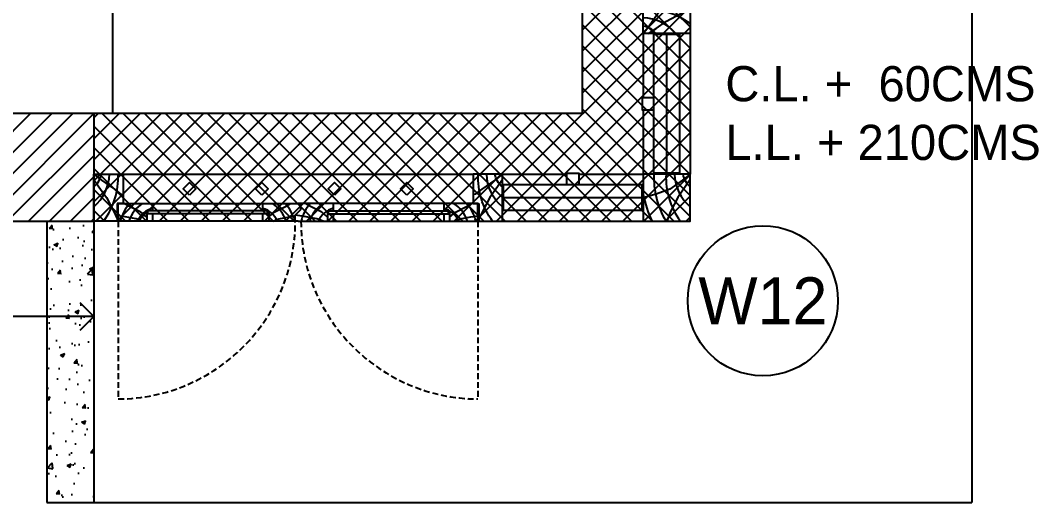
# Model space of a CAD drawing. Header units: metres. Extents: x -16 to 65907, y -5261 to 15511.
# Drawn here: x 20301.7 to 20518.6, y -2728.1 to -2625.3 of the extents above; entities that cross this region are included whole.
import ezdxf

# ---------------------------------------------------------------- set-up
doc = ezdxf.new("R2010")
doc.units = ezdxf.units.M
doc.header["$PDMODE"] = 67
doc.header["$PDSIZE"] = -5
doc.linetypes.add('DASHED', pattern=[19.05, 12.7, -6.35])
doc.layers.get('0').update_dxf_attribs({"color": 6})
for name, color, linetype in [('BC-CILL', 23, 'Continuous'), ('BC-DIMENSION', 8, 'Continuous'), ('BC-FURNITURE', 5, 'Continuous'), ('BC-GREYCOLOR', 8, 'Continuous'), ('BC-HATCH', 8, 'Continuous'), ('BC-JOINERY', 93, 'Continuous'), ('BC-TEXT', 7, 'Continuous'), ('BC-WALLS', 1, 'Continuous'), ('BC-WHITECOLOR', 7, 'Continuous')]:
    doc.layers.add(name, color=color, linetype=linetype)
doc.styles.add('BC-1IN10-3', font='FreeSans.ttf', dxfattribs={"height": 6})
doc.styles.add('BC-1IN50-1', font='FreeSans.ttf', dxfattribs={"height": 10})
doc.dimstyles.new('BC-1IN10-3', dxfattribs={"dimtxt": 6, "dimasz": 6, "dimexe": 0.18, "dimexo": 0.0625, "dimgap": 1, "dimtad": 0, "dimtoh": 1, "dimzin": 12, "dimdsep": 46, "dimtxsty": 'BC-1IN10-3', "dimblk": 'OPEN90', "dimcen": 0.09, "dimse1": 1, "dimse2": 1, "dimclrd": 256, "dimclre": 256, "dimclrt": 7, "dimadec": 0, "dimazin": 0, "dimtfac": 1, "dimtdec": 1, "dimtofl": 0, "dimtmove": 1, "dimatfit": 3, "dimldrblk": 'OPEN90', "dimfxl": 0, "dimtolj": 1, "dimtzin": 0, "dimlwd": -3, "dimarcsym": 0})

# ---------------------------------------------------------------- blocks, each defined once
blk = doc.blocks.new('BC-JN-FRAME-SIDE')
at = {"layer": 'BC-HATCH'}
for points in [[(0, -3.87), (-1.06, -2.29), (-2.66, -0.06), (-4.24, 2.97), (-5, 4.54)], [(-0.01, -5), (-1.62, -3.74), (-4.39, -1.84), (-5.78, -0.75), (-6.25, -0.66)]]:
    blk.add_lwpolyline(points, dxfattribs=at)
for centre, radius, start, end in [((10.75, -4.4), 15.93, 143.8447, 182.1637), ((5.98, -5.2), 9.31, 129.9112, 178.7469), ((2.65, -5.73), 4.3, 128.027, 170.1852)]:
    blk.add_arc(centre, radius, start, end, dxfattribs=at)
at = {"layer": 'BC-JOINERY'}
for p, q in [((-5, 1.25), (-5, 5)), ((-5, 5), (0, 5)), ((0, 5), (0, -5)), ((-6.25, -5), (-6.25, 1.25)), ((-6.25, 1.25), (-5, 1.25)), ((0, -5), (-6.25, -5))]:
    blk.add_line(p, q, dxfattribs=at)
blk = doc.blocks.new('_OPEN90')
at = {"color": 0, "linetype": 'ByBlock'}
for p, q in [((-0.5, 0.5), (0, 0)), ((0, 0), (-1, 0)), ((0, 0), (-0.5, -0.5))]:
    blk.add_line(p, q, dxfattribs=at)
blk = doc.blocks.new('*D1683')
at = {"layer": 'BC-DIMENSION', "linetype": 'Continuous', "lineweight": -3}
for p, q in [((20077.38, -2688.39), (20186.83, -2688.39)), ((20311.38, -2688.39), (20201.92, -2688.39))]:
    blk.add_line(p, q, dxfattribs=at)
at = {"layer": 'Defpoints', "color": 0}
for p in [(20317.38, -2645.06), (20071.38, -2666.25), (20071.38, -2688.39)]:
    blk.add_point(p, dxfattribs=at)
at = {"layer": 'BC-DIMENSION', "lineweight": -3, "xscale": 6, "yscale": 6, "zscale": 6, "rotation": 180}
blk.add_blockref('_OPEN90', (20071.38, -2688.39), dxfattribs=at)
at = {"layer": 'BC-DIMENSION', "lineweight": -3, "xscale": 6, "yscale": 6, "zscale": 6}
blk.add_blockref('_OPEN90', (20317.38, -2688.39), dxfattribs=at)
at = {"layer": 'BC-DIMENSION', "color": 7, "insert": (20194.38, -2688.39), "char_height": 6, "attachment_point": 5, "style": 'BC-1IN10-3'}
blk.add_mtext('\\A1;246', dxfattribs=at)

msp = doc.modelspace()

# ---------------------------------------------------------------- hatches: boundary and pattern name
at = {"layer": 'BC-DIMENSION', "linetype": 'Continuous'}
h = msp.add_hatch(dxfattribs=at)
h.set_pattern_fill('ANSI31', color=256, style=0)
h.paths.add_polyline_path([(20444.377, -2541.047), (20444.377, -2225.928), (20431.377, -2225.928), (20428.317, -2225.928), (20424.03, -2225.928), (20422.508, -2225.928), (20421.377, -2225.928), (20421.377, -2541.047)])
h.paths.add_polyline_path([(20317.377, -2668.057), (20317.377, -2645.057), (20091.377, -2645.057), (20091.377, -2214.428), (20068.377, -2214.428), (20068.377, -2478.628), (20068.377, -2645.057), (20058.377, -2645.057), (20058.377, -2655.057), (20068.377, -2655.057), (20068.377, -2668.057)])
h.paths.add_polyline_path([(19968.377, -2655.057), (19968.377, -2645.057), (19787.377, -2645.057), (19787.377, -2668.057), (19958.377, -2668.057), (19958.377, -2655.057)])
h.paths.add_polyline_path([(19936.377, -2501.628), (19936.377, -2478.628), (19794.476, -2478.628), (19794.49, -2501.628)])
h.paths.add_polyline_path([(19605.377, -2378.628), (19605.377, -2224.428), (19592.377, -2224.428), (19589.317, -2224.428), (19585.03, -2224.428), (19583.508, -2224.428), (19582.377, -2224.428), (19582.377, -2378.628), (19585.438, -2378.628), (19589.725, -2378.628), (19591.247, -2378.628), (19592.377, -2378.628)])
h.paths.add_polyline_path([(19605.377, -2513.057), (19605.377, -2478.628), (19582.377, -2478.628), (19582.377, -2513.057)])
h = msp.add_hatch(dxfattribs=at)
h.set_pattern_fill('ANSI37', color=256, style=0)
h.set_pattern_definition([(45, (-439.1584, 0), (-2.24506403, 2.24506403), []), (135, (-439.1584, 0), (-2.24506403, -2.24506403), [])])
h.paths.add_polyline_path([(20421.377, -2541.047), (20444.377, -2541.047), (20444.377, -2668.057), (20317.377, -2668.057), (20317.377, -2645.057), (20421.377, -2645.057)])
h = msp.add_hatch(dxfattribs=at)
h.set_pattern_fill('AR-CONC', color=256, scale=0.05, style=0)
h.set_pattern_definition([(50, (0, 0), (9.1092334, -0.7969543), [0.9525, -10.4775]), (355, (0, 0), (-1.7621413, 9.552832), [0.762, -8.382]), (100.451, (0.759, -0.066), (7.347125, 8.7558344), [0.8095, -8.9045]), (46.1842, (0, 2.54), (13.553952, -2.1021164), [1.42875, -15.71625]), (96.6356, (1.13, 2.365), (11.870212, 12.371278), [1.21425, -13.35675]), (351.184, (0, 2.54), (11.87023, 12.371256), [1.143, -12.573]), (21, (1.27, 1.905), (7.580744, -5.113276), [0.9525, -10.4775]), (326, (1.27, 1.905), (3.0901014, 9.2093983), [0.762, -8.382]), (71.4514, (1.902, 1.479), (10.6708245, 4.096143), [0.8095, -8.9045]), (37.5, (0, 0), (0.15443016, 4.22775194), [0, -8.2804, 0, -8.509, 0, -8.41375]), (7.5, (0, 0), (3.3409831, 5.0090287), [0, -4.8514, 0, -8.0899, 0, -3.20675]), (-32.5, (-2.832, 0), (6.77952976, -0.2864372), [0, -3.175, 0, -9.906, 0, -13.1445]), (-42.5, (-4.102, 0), (7.406459, 1.2713246), [0, -4.1275, 0, -6.5786, 0, -9.3345])])
h.paths.add_polyline_path([(20317.377, -2728.057), (20317.377, -2668.057), (20307.377, -2668.057), (20307.377, -2728.057)])

# ---------------------------------------------------------------- linework, layer by layer
at = {"layer": 'BC-CILL'}
for p in [(20421.377, -2541.057), (20317.377, -2645.057)]:
    msp.add_line(p, (20421.377, -2645.057), dxfattribs=at)
at = {"layer": 'BC-FURNITURE'}
msp.add_line((20321.377, -2590.057), (20321.377, -2645.057), dxfattribs=at)
at = {"layer": 'BC-GREYCOLOR', "linetype": 'DASHED', "ltscale": 0.1}
for p, q in [((20322.577, -2668.057), (20322.577, -2705.957)), ((20399.177, -2668.057), (20399.177, -2705.957))]:
    msp.add_line(p, q, dxfattribs=at)
at = {"layer": 'BC-GREYCOLOR'}
for points in [[(20328.627, -2667.202), (20327.395, -2666.133), (20324.853, -2664.895), (20323.888, -2664.307)], [(20354.627, -2667.112), (20355.755, -2666.133), (20358.297, -2664.895), (20359.262, -2664.307)], [(20367.127, -2667.202), (20365.895, -2666.133), (20363.353, -2664.895), (20362.388, -2664.307)], [(20393.127, -2667.202), (20394.36, -2666.133), (20396.902, -2664.895), (20397.866, -2664.307)], [(20327.687, -2668.057), (20326.378, -2667.592), (20324.079, -2667.15), (20322.577, -2666.904)], [(20355.463, -2668.057), (20356.772, -2667.592), (20359.071, -2667.15), (20360.277, -2666.952)], [(20366.187, -2668.057), (20364.878, -2667.592), (20362.579, -2667.15), (20360.306, -2666.778)], [(20394.067, -2668.057), (20395.376, -2667.592), (20397.675, -2667.15), (20399.177, -2666.904)]]:
    msp.add_lwpolyline(points, dxfattribs=at)
for centre, radius, start, end in [((20331.148, -2669.965), 8.353, 137.3598, 166.7949), ((20331.148, -2669.965), 6.593, 120.88764, 163.17777), ((20352.002, -2669.965), 6.593, 16.82223, 59.11236), ((20352.002, -2669.965), 8.353, 13.2051, 42.6402), ((20369.648, -2669.965), 8.353, 137.3598, 166.7949), ((20369.648, -2669.965), 6.593, 120.88764, 163.17777), ((20390.606, -2669.965), 6.593, 16.82223, 59.11236), ((20390.606, -2669.965), 8.353, 13.2051, 42.6402), ((20331.148, -2669.965), 4.834, 105.24692, 156.74922), ((20352.002, -2669.965), 4.834, 23.25078, 73.46968), ((20369.648, -2669.965), 4.834, 105.24692, 156.74922), ((20390.606, -2669.965), 4.834, 23.25078, 74.75308)]:
    msp.add_arc(centre, radius, start, end, dxfattribs=at)
at = {"layer": 'BC-GREYCOLOR', "linetype": 'DASHED', "ltscale": 0.1}
for centre, start, end in [((20322.377, -2668.057), 270.30235, 360), ((20399.377, -2668.057), 180, 269.69765)]:
    msp.add_arc(centre, 37.9, start, end, dxfattribs=at)
at = {"layer": 'BC-HATCH'}
for points in [[(20444.377, -2658.057), (20442.763, -2659.312), (20440.002, -2661.213), (20437.149, -2662.311), (20434.377, -2663.08)], [(20444.387, -2659.188), (20443.328, -2660.767), (20441.724, -2662.994), (20440.151, -2666.023), (20439.377, -2668.057)]]:
    msp.add_lwpolyline(points, dxfattribs=at)
for centre, radius, start, end in [((20455.136, -2658.659), 18.508, 177.83632, 210.51783), ((20455.136, -2658.659), 15.93, 177.83632, 216.15529), ((20450.362, -2657.853), 9.313, 181.25314, 230.08881), ((20447.035, -2657.324), 4.298, 189.81483, 231.97299), ((20447.035, -2657.324), 4.298, 189.81483, 231.97299), ((20455.136, -2658.659), 21.086, 190.10712, 206.46989), ((20455.136, -2658.659), 21.086, 190.10712, 206.46989)]:
    msp.add_arc(centre, radius, start, end, dxfattribs=at)
at = {"layer": 'BC-JOINERY'}
for p, q in [((20328.627, -2665.882), (20328.627, -2666.482)), ((20328.627, -2666.482), (20328.627, -2668.057)), ((20328.877, -2666.482), (20328.877, -2665.882)), ((20354.377, -2666.482), (20354.377, -2665.882)), ((20354.627, -2665.882), (20354.627, -2666.482)), ((20354.627, -2666.482), (20354.627, -2668.057)), ((20367.127, -2665.882), (20367.127, -2666.482)), ((20367.127, -2666.482), (20367.127, -2668.057)), ((20367.377, -2666.482), (20367.377, -2665.882)), ((20392.877, -2666.482), (20392.877, -2665.882)), ((20393.127, -2665.882), (20393.127, -2666.482)), ((20393.127, -2666.482), (20393.127, -2668.057))]:
    msp.add_line(p, q, dxfattribs=at)
msp.add_lwpolyline([(20434.377, -2658.057), (20434.377, -2668.057), (20444.377, -2668.057), (20444.377, -2658.057)], close=True, dxfattribs=at)
for points in [[(20329.877, -2666.482), (20329.877, -2668.057), (20322.577, -2668.057), (20322.577, -2664.307), (20329.877, -2664.307), (20329.877, -2665.882)], [(20353.377, -2665.882), (20353.377, -2664.307), (20360.877, -2664.307)], [(20360.277, -2668.057), (20360.277, -2666.807), (20361.477, -2665.557), (20361.477, -2664.307)], [(20368.377, -2665.882), (20368.377, -2664.307), (20360.877, -2664.307)], [(20391.877, -2666.482), (20391.877, -2668.057), (20399.177, -2668.057), (20399.177, -2664.307), (20391.877, -2664.307), (20391.877, -2665.882)], [(20360.877, -2668.057), (20353.377, -2668.057), (20353.377, -2666.482)], [(20360.877, -2668.057), (20368.377, -2668.057), (20368.377, -2666.482)]]:
    msp.add_lwpolyline(points, dxfattribs=at)
at = {"layer": 'BC-TEXT', "linetype": 'Continuous'}
msp.add_circle((20459.843, -2685.028), 16, dxfattribs=at)
at = {"layer": 'BC-WALLS'}
for p, q in [((20091.377, -2645.057), (20317.377, -2645.057)), ((20317.377, -2645.057), (20317.377, -2668.057)), ((20068.377, -2668.057), (20317.377, -2668.057)), ((20307.377, -2668.057), (20307.377, -2728.057)), ((20317.377, -2668.057), (20317.377, -2728.057)), ((20307.377, -2728.057), (20317.377, -2728.057))]:
    msp.add_line(p, q, dxfattribs=at)
at = {"layer": 'BC-WHITECOLOR'}
for p, q in [((20504.377, -2541.047), (20504.377, -2728.057)), ((20434.377, -2628.047), (20434.377, -2641.802)), ((20439.377, -2658.057), (20439.377, -2628.057)), ((20444.377, -2628.057), (20444.377, -2658.057)), ((20436.627, -2657.847), (20436.627, -2628.257)), ((20442.127, -2628.257), (20436.627, -2628.257)), ((20442.127, -2657.847), (20442.127, -2628.257)), ((20434.377, -2644.302), (20434.377, -2658.057)), ((20323.627, -2658.057), (20398.127, -2658.057)), ((20404.368, -2658.057), (20418.122, -2658.057)), ((20420.622, -2658.057), (20434.377, -2658.057)), ((20442.127, -2657.847), (20436.627, -2657.847)), ((20434.168, -2660.307), (20404.577, -2660.307)), ((20404.577, -2665.807), (20404.577, -2660.307)), ((20434.168, -2665.807), (20434.168, -2660.307)), ((20329.877, -2664.307), (20353.377, -2664.307)), ((20391.877, -2664.307), (20368.377, -2664.307)), ((20434.377, -2663.057), (20404.377, -2663.057)), ((20354.627, -2665.882), (20328.627, -2665.882)), ((20354.627, -2666.482), (20328.627, -2666.482)), ((20367.127, -2665.882), (20393.127, -2665.882)), ((20367.127, -2666.482), (20393.127, -2666.482)), ((20434.168, -2665.807), (20404.577, -2665.807)), ((20353.377, -2668.057), (20329.877, -2668.057)), ((20368.377, -2668.057), (20391.877, -2668.057)), ((20404.377, -2668.057), (20434.377, -2668.057)), ((20317.377, -2728.057), (20504.377, -2728.057))]:
    msp.add_line(p, q, dxfattribs=at)
for points in [[(20436.627, -2641.802), (20434.127, -2641.802), (20434.127, -2644.302), (20436.627, -2644.302)], [(20418.122, -2660.307), (20418.122, -2657.807), (20420.622, -2657.807), (20420.622, -2660.307)], [(20337.721, -2662.526), (20336.378, -2661.182), (20337.721, -2659.839), (20339.065, -2661.182)], [(20353.159, -2662.526), (20351.815, -2661.182), (20353.159, -2659.839), (20354.502, -2661.182)], [(20368.596, -2662.526), (20367.253, -2661.182), (20368.596, -2659.839), (20369.94, -2661.182)], [(20384.033, -2662.526), (20382.69, -2661.182), (20384.033, -2659.839), (20385.377, -2661.182)]]:
    msp.add_lwpolyline(points, close=True, dxfattribs=at)

# ---------------------------------------------------------------- block references
at = {"layer": 'BC-JOINERY'}
for p, rotation in [((20439.377, -2628.057), 270), ((20317.377, -2663.057), 180)]:
    msp.add_blockref('BC-JN-FRAME-SIDE', p, dxfattribs=dict(at, rotation=rotation))
at = {"layer": 'BC-JOINERY', "xscale": -1, "rotation": 180}
msp.add_blockref('BC-JN-FRAME-SIDE', (20404.377, -2663.057), dxfattribs=at)

# ---------------------------------------------------------------- texts
at = {"layer": 'BC-TEXT', "style": 'BC-1IN50-1'}
for s, insert, char_height, width, attachment_point in [('{\\fUbuntu|b0|i0|c0|p34;\\C7;C.L. +  60CMS}\\P{\\fUbuntu|b0|i0|c0|p34;\\C7;L.L. + 210CMS}', (20451.851, -2645.067), 7.5, 105.17023, 4), ('{\\C7;W12}', (20459.843, -2685.028), 10, 33.3881, 5)]:
    msp.add_mtext(s, dxfattribs=dict(at, insert=insert, char_height=char_height, width=width, attachment_point=attachment_point))

# ---------------------------------------------------------------- dimensions: what is measured, and where the dimension line sits
at = {"layer": 'BC-DIMENSION', "linetype": 'Continuous'}
dim = msp.add_linear_dim(base=(20071.377, -2688.387), p1=(20317.377, -2645.057), p2=(20071.377, -2666.252), dimstyle='BC-1IN10-3', override={"dimlfac": 1}, dxfattribs=at)
dim.commit()
dim.dimension.update_dxf_attribs({"geometry": '*D1683', "text_midpoint": (20194.377, -2688.387)})

doc.saveas('drawing.dxf')
